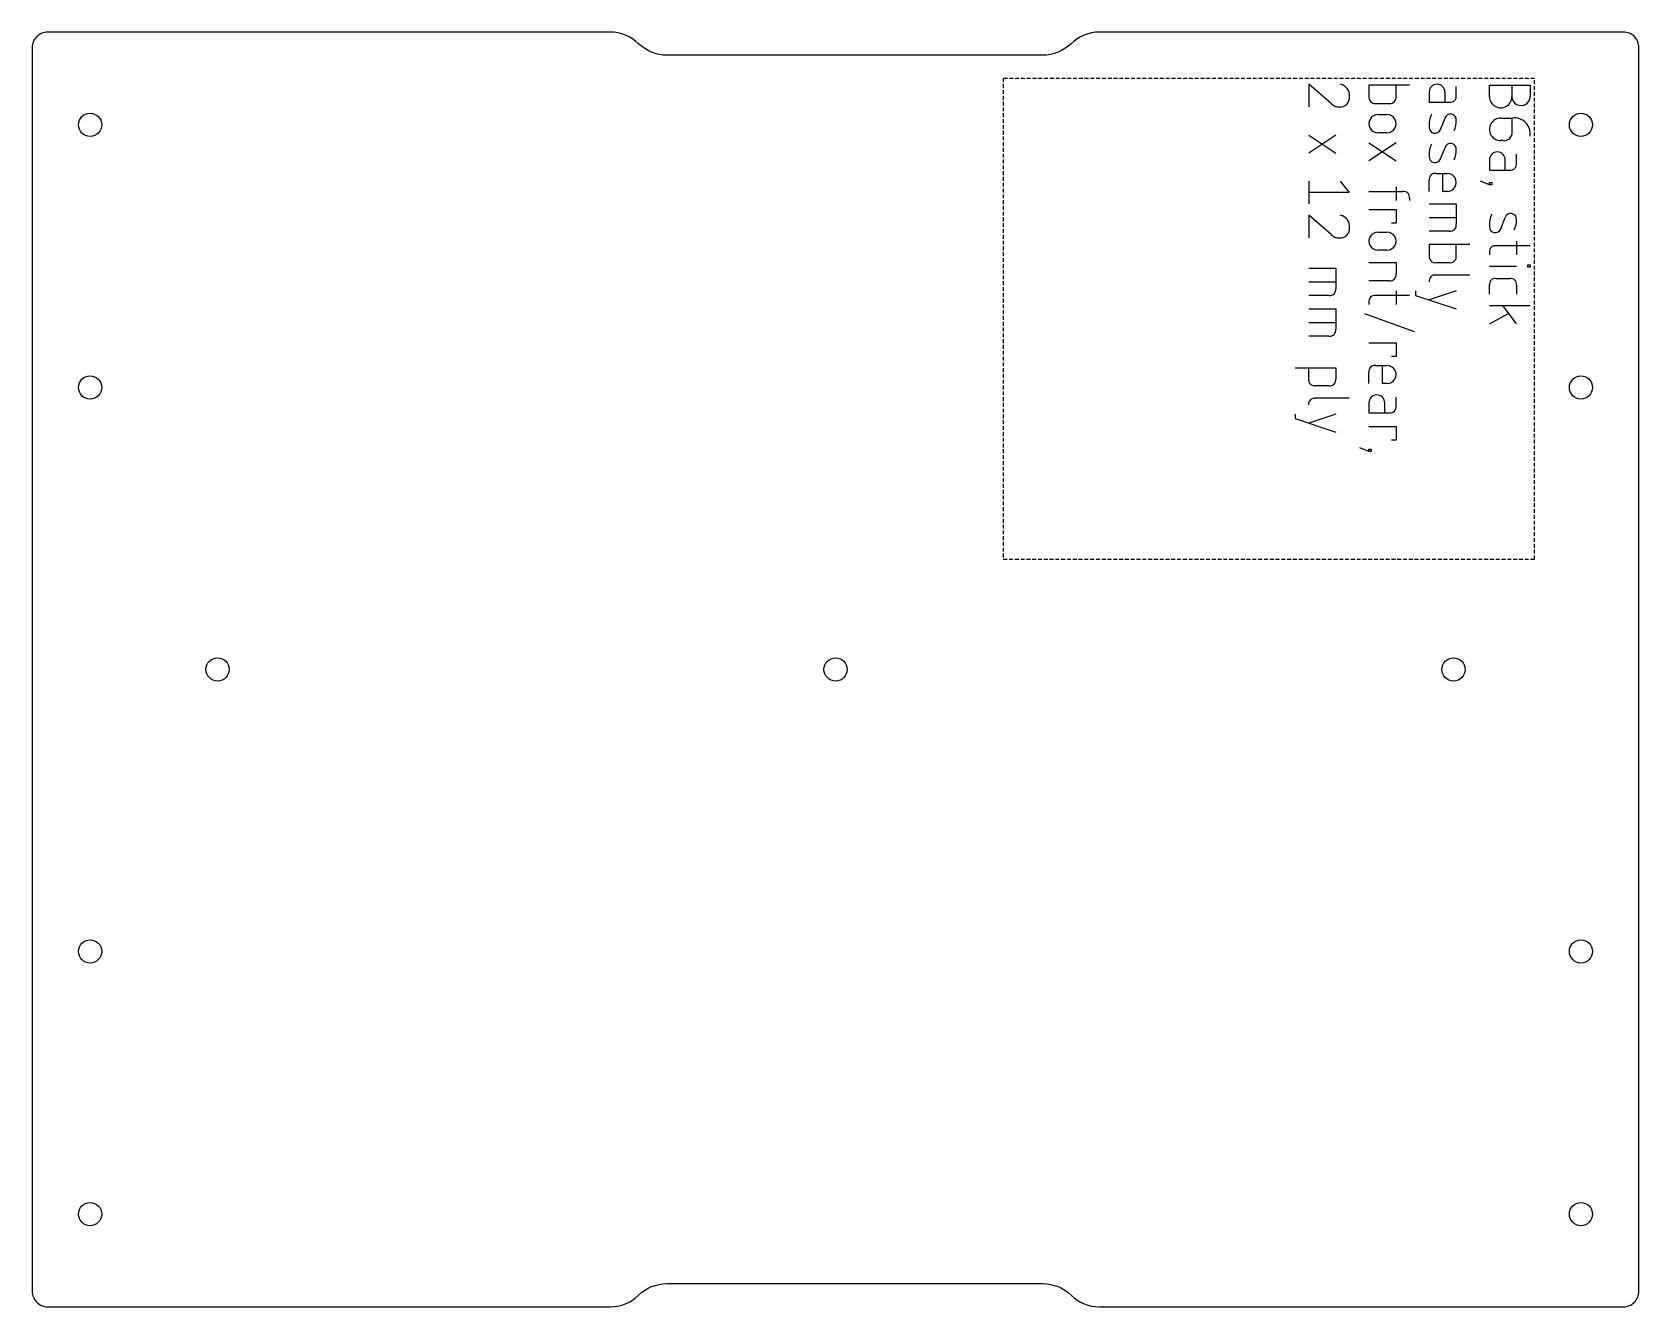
# Model space of a CAD drawing. Header units: millimetres. Extents: x -1184 to -976, y -2211 to -2046.
import ezdxf

# ---------------------------------------------------------------- set-up
doc = ezdxf.new("R2010")
doc.units = ezdxf.units.MM
doc.linetypes.add('DASHED', pattern=[0.75, 0.5, -0.25])
doc.layers.get('0').update_dxf_attribs({"linetype": 'CONTINUOUS'})
doc.layers.add('1', color=7, linetype='DASHED')

msp = doc.modelspace()

# ---------------------------------------------------------------- linework, layer by layer
for p, q in [((-1015.8, -2054.84), (-1018.72, -2052.36)), ((-1018.72, -2052.36), (-1018.72, -2055.28)), ((-1005.66, -2052.5), (-1010.92, -2052.5)), ((-1010.92, -2052.5), (-1010.92, -2053.96)), ((-1007.41, -2053.96), (-1007.41, -2052.5)), ((-999.61, -2053.82), (-999.61, -2052.65)), ((-995.32, -2053.96), (-995.32, -2052.5)), ((-995.32, -2052.5), (-990.06, -2052.5)), ((-992.4, -2052.5), (-992.4, -2053.96)), ((-990.06, -2052.5), (-990.06, -2053.96)), ((-1010.04, -2054.84), (-1008.29, -2054.84)), ((-1003.12, -2053.38), (-1003.12, -2054.7)), ((-1003.12, -2054.7), (-1000.49, -2054.7)), ((-1001.07, -2054.7), (-1001.07, -2053.38)), ((-1009.75, -2056.3), (-1008.58, -2056.3)), ((-1001.66, -2058.21), (-1001.07, -2056.74)), ((-993.86, -2056.74), (-992.4, -2056.74)), ((-992.4, -2056.74), (-992.4, -2058.5)), ((-1018.72, -2058.94), (-1015.21, -2061.28)), ((-1015.21, -2058.94), (-1018.72, -2061.28)), ((-1008.58, -2058.64), (-1009.75, -2058.64)), ((-1010.92, -2059.96), (-1007.41, -2062.3)), ((-1007.41, -2059.96), (-1010.92, -2062.3)), ((-1001.66, -2062.01), (-1001.07, -2060.55)), ((-993.57, -2059.67), (-993.86, -2059.67)), ((-995.32, -2062.15), (-995.32, -2063.47)), ((-993.27, -2063.47), (-993.27, -2062.15)), ((-991.81, -2062.59), (-991.81, -2061.42)), ((-1018.72, -2064.93), (-1018.72, -2067.86)), ((-1014.63, -2064.93), (-1013.46, -2066.4)), ((-1003.12, -2066.25), (-1003.12, -2064.79)), ((-1002.24, -2063.91), (-1000.78, -2063.91)), ((-1001.37, -2066.25), (-1001.37, -2063.91)), ((-995.32, -2065.37), (-996.49, -2064.93)), ((-995.32, -2063.47), (-992.69, -2063.47)), ((-995.32, -2065.37), (-995.32, -2065.08)), ((-995.32, -2065.08), (-995.03, -2065.08)), ((-995.03, -2065.37), (-995.32, -2065.37)), ((-995.03, -2065.08), (-995.03, -2065.37)), ((-1013.46, -2066.4), (-1018.72, -2066.4)), ((-1010.92, -2066.25), (-1006.53, -2066.25)), ((-1007.41, -2065.66), (-1007.41, -2067.42)), ((-1005.66, -2067.13), (-1005.66, -2067.42)), ((-1000.78, -2066.25), (-1001.37, -2066.25)), ((-1015.8, -2071.81), (-1018.72, -2069.32)), ((-1018.72, -2069.32), (-1018.72, -2072.25)), ((-1010.92, -2068.59), (-1007.41, -2068.59)), ((-1007.41, -2068.59), (-1007.41, -2070.34)), ((-1003.12, -2067.86), (-999.61, -2067.86)), ((-999.61, -2067.86), (-999.61, -2070.49)), ((-1009.75, -2071.51), (-1008.58, -2071.51)), ((-1007.41, -2070.34), (-1008, -2070.34)), ((-1003.12, -2069.61), (-999.61, -2069.61)), ((-1000.49, -2071.37), (-1003.12, -2071.37)), ((-993.86, -2071.08), (-993.27, -2069.61)), ((-997.86, -2073.12), (-1003.12, -2073.12)), ((-1003.12, -2073.12), (-1003.12, -2074.59)), ((-999.61, -2074.59), (-999.61, -2073.12)), ((-990.06, -2073.27), (-994.44, -2073.27)), ((-991.81, -2072.68), (-991.81, -2074.44)), ((-1010.92, -2075.46), (-1007.41, -2075.46)), ((-1008.58, -2073.85), (-1009.75, -2073.85)), ((-1007.41, -2075.46), (-1007.41, -2076.93)), ((-1002.24, -2075.46), (-1000.49, -2075.46)), ((-995.32, -2074.15), (-995.32, -2074.44)), ((-990.35, -2075.76), (-990.06, -2075.76)), ((-990.35, -2076.05), (-990.35, -2075.76)), ((-990.06, -2075.76), (-990.06, -2076.05)), ((-1018.72, -2076.19), (-1015.21, -2076.19)), ((-1015.21, -2076.19), (-1015.21, -2078.83)), ((-1008.29, -2077.8), (-1010.92, -2077.8)), ((-997.86, -2077.07), (-1002.24, -2077.07)), ((-995.32, -2075.9), (-991.81, -2075.9)), ((-994.44, -2077.51), (-992.69, -2077.51)), ((-990.06, -2076.05), (-990.35, -2076.05)), ((-1018.72, -2077.95), (-1015.21, -2077.95)), ((-1016.09, -2079.7), (-1018.72, -2079.7)), ((-1005.66, -2079.7), (-1010.04, -2079.7)), ((-1007.41, -2079.12), (-1007.41, -2080.87)), ((-1004.88, -2079.12), (-1004.88, -2079.7)), ((-1004.88, -2079.7), (-999.61, -2081.46)), ((-999.61, -2079.12), (-1003.12, -2080.29)), ((-995.32, -2079.56), (-995.32, -2078.39)), ((-991.81, -2078.39), (-991.81, -2079.56)), ((-1018.72, -2081.46), (-1015.21, -2081.46)), ((-1015.21, -2081.46), (-1015.21, -2084.09)), ((-1011.51, -2082.04), (-1005.07, -2084.38)), ((-1010.92, -2080.58), (-1010.92, -2080.87)), ((-995.32, -2081.02), (-990.06, -2081.02)), ((-995.32, -2083.36), (-992.83, -2082.04)), ((-991.81, -2083.36), (-993.57, -2081.02)), ((-1018.72, -2083.21), (-1015.21, -2083.21)), ((-1016.09, -2084.97), (-1018.72, -2084.97)), ((-1010.92, -2085.85), (-1007.41, -2085.85)), ((-1007.41, -2085.85), (-1007.41, -2087.6)), ((-1007.41, -2087.6), (-1008, -2087.6)), ((-1020.48, -2089.06), (-1015.21, -2089.06)), ((-1018.72, -2090.53), (-1018.72, -2089.06)), ((-1015.21, -2089.06), (-1015.21, -2090.53)), ((-1010.92, -2091.11), (-1010.92, -2089.65)), ((-1010.04, -2088.77), (-1008.58, -2088.77)), ((-1009.17, -2091.11), (-1009.17, -2088.77)), ((-1016.09, -2091.4), (-1017.84, -2091.4)), ((-1008.58, -2091.11), (-1009.17, -2091.11)), ((-1013.46, -2093.01), (-1017.84, -2093.01)), ((-1010.92, -2093.6), (-1010.92, -2094.91)), ((-1008.87, -2094.91), (-1008.87, -2093.6)), ((-1007.41, -2094.04), (-1007.41, -2092.87)), ((-1020.48, -2095.06), (-1020.48, -2095.65)), ((-1020.48, -2095.65), (-1015.21, -2097.4)), ((-1015.21, -2095.06), (-1018.72, -2096.23)), ((-1010.92, -2094.91), (-1008.29, -2094.91)), ((-1010.92, -2096.67), (-1007.41, -2096.67)), ((-1007.41, -2098.42), (-1008, -2098.42)), ((-1007.41, -2096.67), (-1007.41, -2098.42)), ((-1010.92, -2099.89), (-1012.09, -2099.45)), ((-1010.92, -2099.89), (-1010.92, -2099.59)), ((-1010.92, -2099.59), (-1010.63, -2099.59)), ((-1010.63, -2099.89), (-1010.92, -2099.89)), ((-1010.63, -2099.59), (-1010.63, -2099.89))]:
    msp.add_line(p, q)
msp.add_lwpolyline([(-1101.8, -2207.62), (-1053.15, -2207.62, -0.196262), (-1049.48, -2209.12, 0.196262), (-1045.8, -2210.62), (-977.97, -2210.62, 0.414214), (-975.97, -2208.62), (-975.97, -2047.62, 0.414214), (-977.97, -2045.62), (-1045.8, -2045.62, 0.196262), (-1049.48, -2047.12, -0.196262), (-1053.15, -2048.62), (-1101.8, -2048.62, -0.196262), (-1105.47, -2047.12, 0.196262), (-1109.15, -2045.62), (-1181.97, -2045.62, 0.414214), (-1183.97, -2047.62), (-1183.97, -2208.62, 0.414214), (-1181.97, -2210.62), (-1109.15, -2210.62, 0.196262), (-1105.47, -2209.12, -0.196262)], format="xyb", close=True)
for centre in [(-1176.47, -2057.62), (-983.47, -2057.62), (-1176.47, -2091.62), (-983.47, -2091.62), (-1159.97, -2128.12), (-1079.97, -2128.12), (-999.97, -2128.12), (-1176.47, -2164.62), (-983.47, -2164.62), (-1176.47, -2198.62), (-983.47, -2198.62)]:
    msp.add_circle(centre, 1.5)
for centre, radius, start, end in [((-1014.9, -2053.79), 1.46, -6.952, 79.0063), ((-1002.1, -2053.38), 1.02, -0.0002, 179.9998), ((-1014.88, -2054.11), 1.18, 218.5165, 275.0859), ((-1014.61, -2054.12), 1.17, -97.7688, 7.7684), ((-1010.15, -2054.07), 0.779, 172.2311, 277.7684), ((-1008.18, -2054.07), 0.779, -97.7688, 7.7684), ((-1000.38, -2053.92), 0.779, -97.7688, 7.7684), ((-993.86, -2053.96), 1.46, 179.9998, 359.9998), ((-991.23, -2053.96), 1.17, 179.9998, 359.9998), ((-1009.75, -2057.47), 1.17, 89.9998, 269.9998), ((-1008.58, -2057.47), 1.17, -90.0002, 89.9998), ((-1000.02, -2057.64), 3.11, 154.4465, 184.9433), ((-1000.36, -2056.98), 0.752, -4.1276, 161.5073), ((-1002.33, -2057.12), 2.72, -26.8901, 1.832), ((-993.86, -2058.21), 1.46, 89.9998, 269.9998), ((-992.11, -2058.8), 2.08, -7.7688, 97.7684), ((-1002.37, -2057.96), 0.753, 176.3819, 340.9978), ((-993.42, -2058.64), 1.04, -97.7688, 7.7684), ((-1000.02, -2061.45), 3.11, 154.4465, 184.9433), ((-1000.36, -2060.78), 0.752, -4.1276, 161.5073), ((-1002.33, -2060.92), 2.72, -26.8901, 1.832), ((-994.3, -2062.15), 1.02, -0.0002, 179.9998), ((-1002.37, -2061.76), 0.753, 176.3819, 340.9978), ((-992.58, -2062.7), 0.779, -97.7688, 7.7684), ((-1002.35, -2064.68), 0.779, 82.2312, 187.7684), ((-1000.78, -2065.08), 1.17, -90.0002, 89.9998), ((-1006.43, -2067.02), 0.779, -7.7688, 97.7684), ((-1014.9, -2070.75), 1.46, -6.952, 79.0063), ((-992.22, -2070.51), 3.11, 154.4465, 184.9433), ((-992.56, -2069.85), 0.752, -4.1276, 161.5073), ((-1014.61, -2071.09), 1.17, -97.7688, 7.7684), ((-1009.75, -2072.68), 1.17, 89.9998, 269.9998), ((-1008.58, -2072.68), 1.17, -90.0002, 89.9998), ((-1000.38, -2070.6), 0.779, -97.7688, 7.7684), ((-994.57, -2070.83), 0.753, 176.3819, 340.9978), ((-994.53, -2069.99), 2.72, -26.8901, 1.832), ((-1014.88, -2071.07), 1.18, 218.5165, 275.0859), ((-994.55, -2074.04), 0.779, 82.2312, 187.7684), ((-1002.35, -2074.69), 0.779, 172.2311, 277.7684), ((-1000.38, -2074.69), 0.779, -97.7688, 7.7684), ((-1008.18, -2077.03), 0.779, -97.7688, 7.7684), ((-1002.35, -2077.84), 0.779, 82.2312, 187.7684), ((-994.55, -2078.28), 0.779, 82.2312, 187.7684), ((-992.58, -2078.28), 0.779, -7.7688, 97.7684), ((-1015.98, -2078.93), 0.779, -97.7688, 7.7684), ((-1010.15, -2080.48), 0.779, 82.2312, 187.7684), ((-1015.98, -2084.2), 0.779, -97.7688, 7.7684), ((-1010.15, -2089.54), 0.779, 82.2312, 187.7684), ((-1008.58, -2089.94), 1.17, -90.0002, 89.9998), ((-1017.95, -2090.63), 0.779, 172.2311, 277.7684), ((-1015.98, -2090.63), 0.779, -97.7688, 7.7684), ((-1017.95, -2093.78), 0.779, 82.2312, 187.7684), ((-1009.9, -2093.6), 1.02, -0.0002, 179.9998), ((-1008.18, -2094.14), 0.779, -97.7688, 7.7684)]:
    msp.add_arc(centre, radius, start, end)
at = {"layer": '1'}
for p, q in [((-1058.25, -2051.62), (-1058.25, -2113.86)), ((-989.47, -2051.62), (-1058.25, -2051.62)), ((-989.47, -2113.86), (-989.47, -2051.62)), ((-1058.25, -2113.86), (-989.47, -2113.86))]:
    msp.add_line(p, q, dxfattribs=at)

doc.saveas('drawing.dxf')
